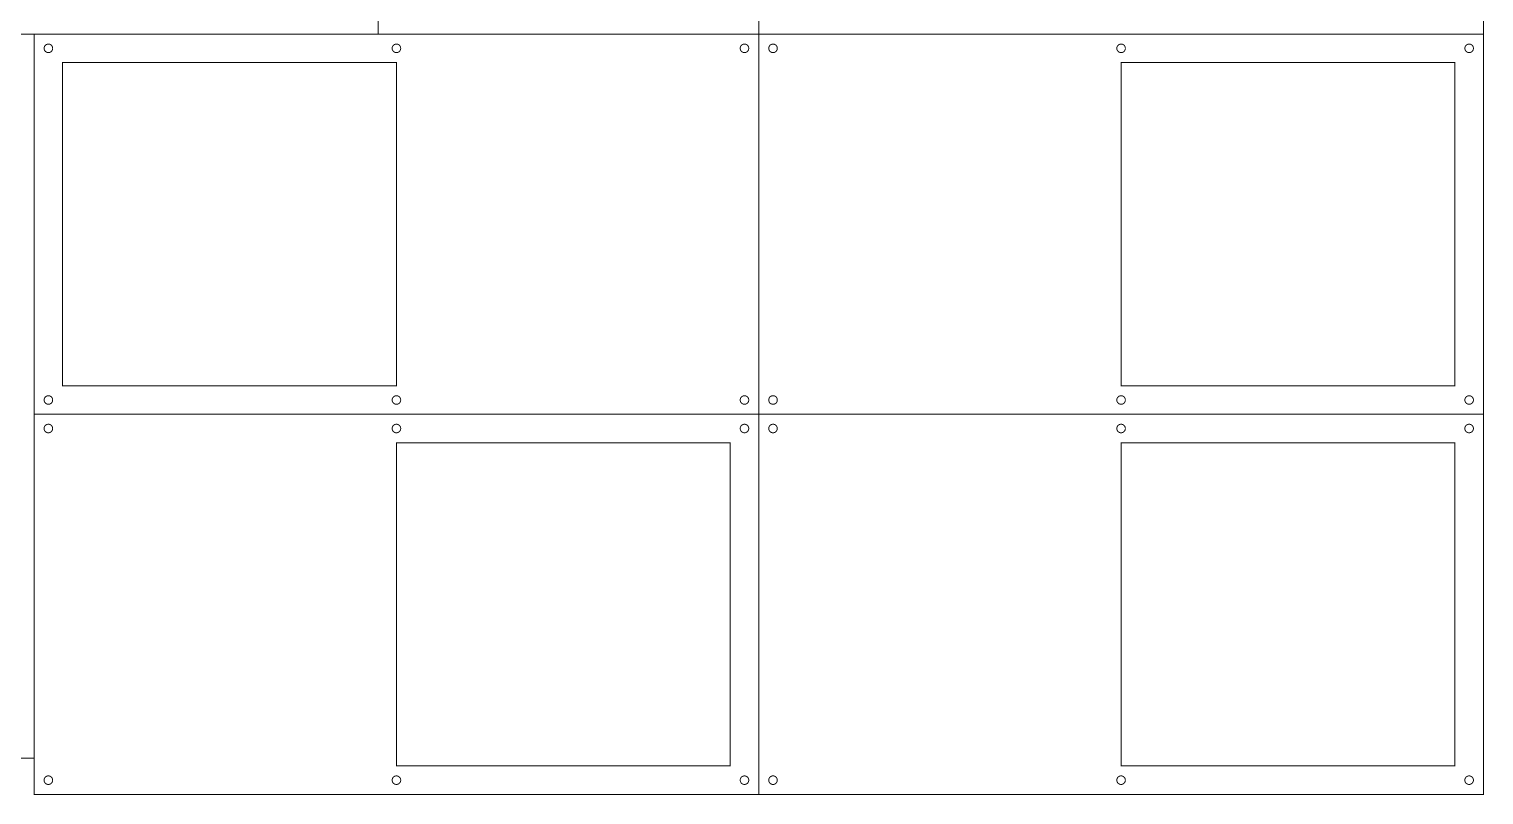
# Model space of a CAD drawing. Extents: x 0 to 896, y 0 to 534.
# Drawn here: x 386 to 896, y 0 to 269 of the extents above; entities that cross this region are included whole.
import ezdxf

# ---------------------------------------------------------------- set-up
doc = ezdxf.new("R2010")
doc.units = 0
doc.layers.get('0').update_dxf_attribs({"linetype": 'CONTINUOUS'})

msp = doc.modelspace()

# ---------------------------------------------------------------- linework, layer by layer
at = {"color": 0, "const_width": 0.35278}
for points in [[(0.17638, 133.537), (0.17638, 0.18669), (254.176, 0.18669), (254.176, 533.588), (508.178, 533.588), (508.178, 266.888)], [(641.528, 533.588), (641.528, 266.888)], [(895.528, 400.237), (895.528, 266.888), (254.176, 266.888)], [(387.526, 133.537), (641.528, 133.537), (641.528, 266.888)], [(895.528, 133.537), (641.528, 133.537), (641.528, 0.18669), (387.526, 0.18669), (387.526, 266.888)], [(641.528, 0.18669), (895.528, 0.18669), (895.528, 266.888)], [(254.176, 12.8867), (387.526, 12.8867)]]:
    msp.add_lwpolyline(points, dxfattribs=at)
at = {"color": 0}
for points, const_width in [([(394.026, 261.888), (394.026, 261.849), (394.019, 261.733), (393.997, 261.585), (393.96, 261.442), (393.91, 261.303), (393.846, 261.172), (393.771, 261.049), (393.685, 260.933), (393.588, 260.826), (393.481, 260.729), (393.365, 260.643), (393.242, 260.568), (393.111, 260.506), (392.974, 260.454), (392.829, 260.418), (392.681, 260.394), (392.565, 260.388), (392.526, 260.388), (392.489, 260.388), (392.374, 260.394), (392.225, 260.418), (392.081, 260.454), (391.943, 260.506), (391.813, 260.568), (391.689, 260.643), (391.572, 260.729), (391.467, 260.826), (391.369, 260.933), (391.283, 261.049), (391.208, 261.172), (391.144, 261.303), (391.094, 261.442), (391.057, 261.585), (391.035, 261.733), (391.026, 261.849), (391.026, 261.888), (391.026, 261.925), (391.035, 262.04), (391.057, 262.189), (391.094, 262.333), (391.144, 262.471), (391.208, 262.603), (391.283, 262.726), (391.369, 262.842), (391.467, 262.947), (391.572, 263.044), (391.689, 263.131), (391.813, 263.206), (391.943, 263.269), (392.081, 263.319), (392.225, 263.357), (392.374, 263.379), (392.489, 263.388), (392.526, 263.388), (392.565, 263.388), (392.681, 263.379), (392.829, 263.357), (392.974, 263.319), (393.111, 263.269), (393.242, 263.206), (393.365, 263.131), (393.481, 263.044), (393.588, 262.947), (393.685, 262.842), (393.771, 262.726), (393.846, 262.603), (393.91, 262.471), (393.96, 262.333), (393.997, 262.189), (394.019, 262.04), (394.026, 261.925), (394.026, 261.888)], 0.33333), ([(516.028, 261.888), (516.028, 261.849), (516.019, 261.733), (515.997, 261.585), (515.96, 261.442), (515.91, 261.303), (515.846, 261.172), (515.771, 261.049), (515.685, 260.933), (515.588, 260.826), (515.482, 260.729), (515.365, 260.643), (515.242, 260.568), (515.111, 260.506), (514.974, 260.454), (514.829, 260.418), (514.681, 260.394), (514.565, 260.388), (514.528, 260.388), (514.489, 260.388), (514.374, 260.394), (514.225, 260.418), (514.081, 260.454), (513.943, 260.506), (513.813, 260.568), (513.689, 260.643), (513.574, 260.729), (513.467, 260.826), (513.369, 260.933), (513.283, 261.049), (513.208, 261.172), (513.144, 261.303), (513.094, 261.442), (513.057, 261.585), (513.035, 261.733), (513.028, 261.849), (513.028, 261.888), (513.028, 261.925), (513.035, 262.04), (513.057, 262.189), (513.094, 262.333), (513.144, 262.471), (513.208, 262.603), (513.283, 262.726), (513.369, 262.842), (513.467, 262.947), (513.574, 263.044), (513.689, 263.131), (513.813, 263.206), (513.943, 263.269), (514.081, 263.319), (514.225, 263.357), (514.374, 263.379), (514.489, 263.388), (514.528, 263.388), (514.565, 263.388), (514.681, 263.379), (514.829, 263.357), (514.974, 263.319), (515.111, 263.269), (515.242, 263.206), (515.365, 263.131), (515.482, 263.044), (515.588, 262.947), (515.685, 262.842), (515.771, 262.726), (515.846, 262.603), (515.91, 262.471), (515.96, 262.333), (515.997, 262.189), (516.019, 262.04), (516.028, 261.925), (516.028, 261.888)], 0.33333), ([(638.028, 261.888), (638.028, 261.849), (638.019, 261.733), (637.997, 261.585), (637.96, 261.442), (637.91, 261.303), (637.846, 261.172), (637.771, 261.049), (637.685, 260.933), (637.588, 260.826), (637.482, 260.729), (637.367, 260.643), (637.242, 260.568), (637.111, 260.506), (636.974, 260.454), (636.829, 260.418), (636.681, 260.394), (636.565, 260.388), (636.528, 260.388), (636.489, 260.388), (636.374, 260.394), (636.225, 260.418), (636.082, 260.454), (635.943, 260.506), (635.813, 260.568), (635.689, 260.643), (635.574, 260.729), (635.467, 260.826), (635.369, 260.933), (635.283, 261.049), (635.208, 261.172), (635.146, 261.303), (635.094, 261.442), (635.058, 261.585), (635.035, 261.733), (635.028, 261.849), (635.028, 261.888), (635.028, 261.925), (635.035, 262.04), (635.058, 262.189), (635.094, 262.333), (635.146, 262.471), (635.208, 262.603), (635.283, 262.726), (635.369, 262.842), (635.467, 262.947), (635.574, 263.044), (635.689, 263.131), (635.813, 263.206), (635.943, 263.269), (636.082, 263.319), (636.225, 263.357), (636.374, 263.379), (636.489, 263.388), (636.528, 263.388), (636.565, 263.388), (636.681, 263.379), (636.829, 263.357), (636.974, 263.319), (637.111, 263.269), (637.242, 263.206), (637.367, 263.131), (637.482, 263.044), (637.588, 262.947), (637.685, 262.842), (637.771, 262.726), (637.846, 262.603), (637.91, 262.471), (637.96, 262.333), (637.997, 262.189), (638.019, 262.04), (638.028, 261.925), (638.028, 261.888)], 0.33333), ([(648.028, 261.888), (648.028, 261.849), (648.019, 261.733), (647.997, 261.585), (647.96, 261.442), (647.91, 261.303), (647.846, 261.172), (647.771, 261.049), (647.685, 260.933), (647.588, 260.826), (647.482, 260.729), (647.367, 260.643), (647.242, 260.568), (647.111, 260.506), (646.974, 260.454), (646.829, 260.418), (646.681, 260.394), (646.565, 260.388), (646.528, 260.388), (646.489, 260.388), (646.374, 260.394), (646.225, 260.418), (646.082, 260.454), (645.943, 260.506), (645.813, 260.568), (645.689, 260.643), (645.574, 260.729), (645.467, 260.826), (645.369, 260.933), (645.283, 261.049), (645.208, 261.172), (645.146, 261.303), (645.094, 261.442), (645.058, 261.585), (645.035, 261.733), (645.028, 261.849), (645.028, 261.888), (645.028, 261.925), (645.035, 262.04), (645.058, 262.189), (645.094, 262.333), (645.146, 262.471), (645.208, 262.603), (645.283, 262.726), (645.369, 262.842), (645.467, 262.947), (645.574, 263.044), (645.689, 263.131), (645.813, 263.206), (645.943, 263.269), (646.082, 263.319), (646.225, 263.357), (646.374, 263.379), (646.489, 263.388), (646.528, 263.388), (646.565, 263.388), (646.681, 263.379), (646.829, 263.357), (646.974, 263.319), (647.111, 263.269), (647.242, 263.206), (647.367, 263.131), (647.482, 263.044), (647.588, 262.947), (647.685, 262.842), (647.771, 262.726), (647.846, 262.603), (647.91, 262.471), (647.96, 262.333), (647.997, 262.189), (648.019, 262.04), (648.028, 261.925), (648.028, 261.888)], 0.33333), ([(770.028, 261.888), (770.028, 261.849), (770.019, 261.733), (769.997, 261.585), (769.96, 261.442), (769.91, 261.303), (769.846, 261.172), (769.771, 261.049), (769.685, 260.933), (769.589, 260.826), (769.482, 260.729), (769.367, 260.643), (769.243, 260.568), (769.111, 260.506), (768.974, 260.454), (768.831, 260.418), (768.681, 260.394), (768.565, 260.388), (768.528, 260.388), (768.489, 260.388), (768.374, 260.394), (768.225, 260.418), (768.082, 260.454), (767.943, 260.506), (767.813, 260.568), (767.689, 260.643), (767.574, 260.729), (767.467, 260.826), (767.369, 260.933), (767.283, 261.049), (767.208, 261.172), (767.146, 261.303), (767.094, 261.442), (767.058, 261.585), (767.035, 261.733), (767.028, 261.849), (767.028, 261.888), (767.028, 261.925), (767.035, 262.04), (767.058, 262.189), (767.094, 262.333), (767.146, 262.471), (767.208, 262.603), (767.283, 262.726), (767.369, 262.842), (767.467, 262.947), (767.574, 263.044), (767.689, 263.131), (767.813, 263.206), (767.943, 263.269), (768.082, 263.319), (768.225, 263.357), (768.374, 263.379), (768.489, 263.388), (768.528, 263.388), (768.565, 263.388), (768.681, 263.379), (768.831, 263.357), (768.974, 263.319), (769.111, 263.269), (769.243, 263.206), (769.367, 263.131), (769.482, 263.044), (769.589, 262.947), (769.685, 262.842), (769.771, 262.726), (769.846, 262.603), (769.91, 262.471), (769.96, 262.333), (769.997, 262.189), (770.019, 262.04), (770.028, 261.925), (770.028, 261.888)], 0.33333), ([(892.028, 261.888), (892.028, 261.849), (892.019, 261.733), (891.997, 261.585), (891.96, 261.442), (891.91, 261.303), (891.847, 261.172), (891.772, 261.049), (891.685, 260.933), (891.589, 260.826), (891.482, 260.729), (891.367, 260.643), (891.243, 260.568), (891.111, 260.506), (890.974, 260.454), (890.831, 260.418), (890.681, 260.394), (890.567, 260.388), (890.528, 260.388), (890.489, 260.388), (890.375, 260.394), (890.225, 260.418), (890.082, 260.454), (889.944, 260.506), (889.813, 260.568), (889.689, 260.643), (889.574, 260.729), (889.467, 260.826), (889.371, 260.933), (889.283, 261.049), (889.208, 261.172), (889.146, 261.303), (889.096, 261.442), (889.058, 261.585), (889.036, 261.733), (889.028, 261.849), (889.028, 261.888), (889.028, 261.925), (889.036, 262.04), (889.058, 262.189), (889.096, 262.333), (889.146, 262.471), (889.208, 262.603), (889.283, 262.726), (889.371, 262.842), (889.467, 262.947), (889.574, 263.044), (889.689, 263.131), (889.813, 263.206), (889.944, 263.269), (890.082, 263.319), (890.225, 263.357), (890.375, 263.379), (890.489, 263.388), (890.528, 263.388), (890.567, 263.388), (890.681, 263.379), (890.831, 263.357), (890.974, 263.319), (891.111, 263.269), (891.243, 263.206), (891.367, 263.131), (891.482, 263.044), (891.589, 262.947), (891.685, 262.842), (891.772, 262.726), (891.847, 262.603), (891.91, 262.471), (891.96, 262.333), (891.997, 262.189), (892.019, 262.04), (892.028, 261.925), (892.028, 261.888)], 0.33333), ([(397.526, 256.888), (514.528, 256.888), (514.528, 143.538), (397.526, 143.538), (397.526, 256.888)], 0.35278), ([(768.528, 256.888), (885.528, 256.888), (885.528, 143.538), (768.528, 143.538), (768.528, 256.888)], 0.35278), ([(394.026, 138.537), (394.026, 138.499), (394.019, 138.384), (393.997, 138.235), (393.96, 138.091), (393.91, 137.953), (393.846, 137.822), (393.771, 137.698), (393.685, 137.583), (393.588, 137.476), (393.481, 137.379), (393.365, 137.293), (393.242, 137.218), (393.111, 137.155), (392.974, 137.104), (392.829, 137.067), (392.681, 137.045), (392.565, 137.037), (392.526, 137.037), (392.489, 137.037), (392.374, 137.045), (392.225, 137.067), (392.081, 137.104), (391.943, 137.155), (391.813, 137.218), (391.689, 137.293), (391.572, 137.379), (391.467, 137.476), (391.369, 137.583), (391.283, 137.698), (391.208, 137.822), (391.144, 137.953), (391.094, 138.091), (391.057, 138.235), (391.035, 138.384), (391.026, 138.499), (391.026, 138.537), (391.026, 138.575), (391.035, 138.69), (391.057, 138.839), (391.094, 138.983), (391.144, 139.121), (391.208, 139.251), (391.283, 139.375), (391.369, 139.492), (391.467, 139.597), (391.572, 139.694), (391.689, 139.781), (391.813, 139.856), (391.943, 139.919), (392.081, 139.969), (392.225, 140.007), (392.374, 140.029), (392.489, 140.038), (392.526, 140.038), (392.565, 140.038), (392.681, 140.029), (392.829, 140.007), (392.974, 139.969), (393.111, 139.919), (393.242, 139.856), (393.365, 139.781), (393.481, 139.694), (393.588, 139.597), (393.685, 139.492), (393.771, 139.375), (393.846, 139.251), (393.91, 139.121), (393.96, 138.983), (393.997, 138.839), (394.019, 138.69), (394.026, 138.575), (394.026, 138.537)], 0.33333), ([(516.028, 138.537), (516.028, 138.499), (516.019, 138.384), (515.997, 138.235), (515.96, 138.091), (515.91, 137.953), (515.846, 137.822), (515.771, 137.698), (515.685, 137.583), (515.588, 137.476), (515.482, 137.379), (515.365, 137.293), (515.242, 137.218), (515.111, 137.155), (514.974, 137.104), (514.829, 137.067), (514.681, 137.045), (514.565, 137.037), (514.528, 137.037), (514.489, 137.037), (514.374, 137.045), (514.225, 137.067), (514.081, 137.104), (513.943, 137.155), (513.813, 137.218), (513.689, 137.293), (513.574, 137.379), (513.467, 137.476), (513.369, 137.583), (513.283, 137.698), (513.208, 137.822), (513.144, 137.953), (513.094, 138.091), (513.057, 138.235), (513.035, 138.384), (513.028, 138.499), (513.028, 138.537), (513.028, 138.575), (513.035, 138.69), (513.057, 138.839), (513.094, 138.983), (513.144, 139.121), (513.208, 139.251), (513.283, 139.375), (513.369, 139.492), (513.467, 139.597), (513.574, 139.694), (513.689, 139.781), (513.813, 139.856), (513.943, 139.919), (514.081, 139.969), (514.225, 140.007), (514.374, 140.029), (514.489, 140.038), (514.528, 140.038), (514.565, 140.038), (514.681, 140.029), (514.829, 140.007), (514.974, 139.969), (515.111, 139.919), (515.242, 139.856), (515.365, 139.781), (515.482, 139.694), (515.588, 139.597), (515.685, 139.492), (515.771, 139.375), (515.846, 139.251), (515.91, 139.121), (515.96, 138.983), (515.997, 138.839), (516.019, 138.69), (516.028, 138.575), (516.028, 138.537)], 0.33333), ([(638.028, 138.537), (638.028, 138.499), (638.019, 138.384), (637.997, 138.235), (637.96, 138.091), (637.91, 137.953), (637.846, 137.822), (637.771, 137.698), (637.685, 137.583), (637.588, 137.476), (637.482, 137.379), (637.367, 137.293), (637.242, 137.218), (637.111, 137.155), (636.974, 137.104), (636.829, 137.067), (636.681, 137.045), (636.565, 137.037), (636.528, 137.037), (636.489, 137.037), (636.374, 137.045), (636.225, 137.067), (636.082, 137.104), (635.943, 137.155), (635.813, 137.218), (635.689, 137.293), (635.574, 137.379), (635.467, 137.476), (635.369, 137.583), (635.283, 137.698), (635.208, 137.822), (635.146, 137.953), (635.094, 138.091), (635.058, 138.235), (635.035, 138.384), (635.028, 138.499), (635.028, 138.537), (635.028, 138.575), (635.035, 138.69), (635.058, 138.839), (635.094, 138.983), (635.146, 139.121), (635.208, 139.251), (635.283, 139.375), (635.369, 139.492), (635.467, 139.597), (635.574, 139.694), (635.689, 139.781), (635.813, 139.856), (635.943, 139.919), (636.082, 139.969), (636.225, 140.007), (636.374, 140.029), (636.489, 140.038), (636.528, 140.038), (636.565, 140.038), (636.681, 140.029), (636.829, 140.007), (636.974, 139.969), (637.111, 139.919), (637.242, 139.856), (637.367, 139.781), (637.482, 139.694), (637.588, 139.597), (637.685, 139.492), (637.771, 139.375), (637.846, 139.251), (637.91, 139.121), (637.96, 138.983), (637.997, 138.839), (638.019, 138.69), (638.028, 138.575), (638.028, 138.537)], 0.33333), ([(648.028, 138.537), (648.028, 138.499), (648.019, 138.384), (647.997, 138.235), (647.96, 138.091), (647.91, 137.953), (647.846, 137.822), (647.771, 137.698), (647.685, 137.583), (647.588, 137.476), (647.482, 137.379), (647.367, 137.293), (647.242, 137.218), (647.111, 137.155), (646.974, 137.104), (646.829, 137.067), (646.681, 137.045), (646.565, 137.037), (646.528, 137.037), (646.489, 137.037), (646.374, 137.045), (646.225, 137.067), (646.082, 137.104), (645.943, 137.155), (645.813, 137.218), (645.689, 137.293), (645.574, 137.379), (645.467, 137.476), (645.369, 137.583), (645.283, 137.698), (645.208, 137.822), (645.146, 137.953), (645.094, 138.091), (645.058, 138.235), (645.035, 138.384), (645.028, 138.499), (645.028, 138.537), (645.028, 138.575), (645.035, 138.69), (645.058, 138.839), (645.094, 138.983), (645.146, 139.121), (645.208, 139.251), (645.283, 139.375), (645.369, 139.492), (645.467, 139.597), (645.574, 139.694), (645.689, 139.781), (645.813, 139.856), (645.943, 139.919), (646.082, 139.969), (646.225, 140.007), (646.374, 140.029), (646.489, 140.038), (646.528, 140.038), (646.565, 140.038), (646.681, 140.029), (646.829, 140.007), (646.974, 139.969), (647.111, 139.919), (647.242, 139.856), (647.367, 139.781), (647.482, 139.694), (647.588, 139.597), (647.685, 139.492), (647.771, 139.375), (647.846, 139.251), (647.91, 139.121), (647.96, 138.983), (647.997, 138.839), (648.019, 138.69), (648.028, 138.575), (648.028, 138.537)], 0.33333), ([(770.028, 138.537), (770.028, 138.499), (770.019, 138.384), (769.997, 138.235), (769.96, 138.091), (769.91, 137.953), (769.846, 137.822), (769.771, 137.698), (769.685, 137.583), (769.589, 137.476), (769.482, 137.379), (769.367, 137.293), (769.243, 137.218), (769.111, 137.155), (768.974, 137.104), (768.831, 137.067), (768.681, 137.045), (768.565, 137.037), (768.528, 137.037), (768.489, 137.037), (768.374, 137.045), (768.225, 137.067), (768.082, 137.104), (767.943, 137.155), (767.813, 137.218), (767.689, 137.293), (767.574, 137.379), (767.467, 137.476), (767.369, 137.583), (767.283, 137.698), (767.208, 137.822), (767.146, 137.953), (767.094, 138.091), (767.058, 138.235), (767.035, 138.384), (767.028, 138.499), (767.028, 138.537), (767.028, 138.575), (767.035, 138.69), (767.058, 138.839), (767.094, 138.983), (767.146, 139.121), (767.208, 139.251), (767.283, 139.375), (767.369, 139.492), (767.467, 139.597), (767.574, 139.694), (767.689, 139.781), (767.813, 139.856), (767.943, 139.919), (768.082, 139.969), (768.225, 140.007), (768.374, 140.029), (768.489, 140.038), (768.528, 140.038), (768.565, 140.038), (768.681, 140.029), (768.831, 140.007), (768.974, 139.969), (769.111, 139.919), (769.243, 139.856), (769.367, 139.781), (769.482, 139.694), (769.589, 139.597), (769.685, 139.492), (769.771, 139.375), (769.846, 139.251), (769.91, 139.121), (769.96, 138.983), (769.997, 138.839), (770.019, 138.69), (770.028, 138.575), (770.028, 138.537)], 0.33333), ([(892.028, 138.537), (892.028, 138.499), (892.019, 138.384), (891.997, 138.235), (891.96, 138.091), (891.91, 137.953), (891.847, 137.822), (891.772, 137.698), (891.685, 137.583), (891.589, 137.476), (891.482, 137.379), (891.367, 137.293), (891.243, 137.218), (891.111, 137.155), (890.974, 137.104), (890.831, 137.067), (890.681, 137.045), (890.567, 137.037), (890.528, 137.037), (890.489, 137.037), (890.375, 137.045), (890.225, 137.067), (890.082, 137.104), (889.944, 137.155), (889.813, 137.218), (889.689, 137.293), (889.574, 137.379), (889.467, 137.476), (889.371, 137.583), (889.283, 137.698), (889.208, 137.822), (889.146, 137.953), (889.096, 138.091), (889.058, 138.235), (889.036, 138.384), (889.028, 138.499), (889.028, 138.537), (889.028, 138.575), (889.036, 138.69), (889.058, 138.839), (889.096, 138.983), (889.146, 139.121), (889.208, 139.251), (889.283, 139.375), (889.371, 139.492), (889.467, 139.597), (889.574, 139.694), (889.689, 139.781), (889.813, 139.856), (889.944, 139.919), (890.082, 139.969), (890.225, 140.007), (890.375, 140.029), (890.489, 140.038), (890.528, 140.038), (890.567, 140.038), (890.681, 140.029), (890.831, 140.007), (890.974, 139.969), (891.111, 139.919), (891.243, 139.856), (891.367, 139.781), (891.482, 139.694), (891.589, 139.597), (891.685, 139.492), (891.772, 139.375), (891.847, 139.251), (891.91, 139.121), (891.96, 138.983), (891.997, 138.839), (892.019, 138.69), (892.028, 138.575), (892.028, 138.537)], 0.33333), ([(394.026, 128.537), (394.026, 128.498), (394.019, 128.383), (393.997, 128.235), (393.96, 128.091), (393.91, 127.953), (393.846, 127.822), (393.771, 127.698), (393.685, 127.583), (393.588, 127.476), (393.481, 127.379), (393.365, 127.293), (393.242, 127.218), (393.111, 127.155), (392.974, 127.104), (392.829, 127.067), (392.681, 127.045), (392.565, 127.037), (392.526, 127.037), (392.489, 127.037), (392.374, 127.045), (392.225, 127.067), (392.081, 127.104), (391.943, 127.155), (391.813, 127.218), (391.689, 127.293), (391.572, 127.379), (391.467, 127.476), (391.369, 127.583), (391.283, 127.698), (391.208, 127.822), (391.144, 127.953), (391.094, 128.091), (391.057, 128.235), (391.035, 128.383), (391.026, 128.498), (391.026, 128.537), (391.026, 128.575), (391.035, 128.69), (391.057, 128.839), (391.094, 128.983), (391.144, 129.121), (391.208, 129.252), (391.283, 129.376), (391.369, 129.491), (391.467, 129.597), (391.572, 129.694), (391.689, 129.781), (391.813, 129.856), (391.943, 129.919), (392.081, 129.969), (392.225, 130.006), (392.374, 130.029), (392.489, 130.037), (392.526, 130.037), (392.565, 130.037), (392.681, 130.029), (392.829, 130.006), (392.974, 129.969), (393.111, 129.919), (393.242, 129.856), (393.365, 129.781), (393.481, 129.694), (393.588, 129.597), (393.685, 129.491), (393.771, 129.376), (393.846, 129.252), (393.91, 129.121), (393.96, 128.983), (393.997, 128.839), (394.019, 128.69), (394.026, 128.575), (394.026, 128.537)], 0.33333), ([(516.028, 128.537), (516.028, 128.498), (516.019, 128.383), (515.997, 128.235), (515.96, 128.091), (515.91, 127.953), (515.846, 127.822), (515.771, 127.698), (515.685, 127.583), (515.588, 127.476), (515.482, 127.379), (515.365, 127.293), (515.242, 127.218), (515.111, 127.155), (514.974, 127.104), (514.829, 127.067), (514.681, 127.045), (514.565, 127.037), (514.528, 127.037), (514.489, 127.037), (514.374, 127.045), (514.225, 127.067), (514.081, 127.104), (513.943, 127.155), (513.813, 127.218), (513.689, 127.293), (513.574, 127.379), (513.467, 127.476), (513.369, 127.583), (513.283, 127.698), (513.208, 127.822), (513.144, 127.953), (513.094, 128.091), (513.057, 128.235), (513.035, 128.383), (513.028, 128.498), (513.028, 128.537), (513.028, 128.575), (513.035, 128.69), (513.057, 128.839), (513.094, 128.983), (513.144, 129.121), (513.208, 129.252), (513.283, 129.376), (513.369, 129.491), (513.467, 129.597), (513.574, 129.694), (513.689, 129.781), (513.813, 129.856), (513.943, 129.919), (514.081, 129.969), (514.225, 130.006), (514.374, 130.029), (514.489, 130.037), (514.528, 130.037), (514.565, 130.037), (514.681, 130.029), (514.829, 130.006), (514.974, 129.969), (515.111, 129.919), (515.242, 129.856), (515.365, 129.781), (515.482, 129.694), (515.588, 129.597), (515.685, 129.491), (515.771, 129.376), (515.846, 129.252), (515.91, 129.121), (515.96, 128.983), (515.997, 128.839), (516.019, 128.69), (516.028, 128.575), (516.028, 128.537)], 0.33333), ([(638.028, 128.537), (638.028, 128.498), (638.019, 128.383), (637.997, 128.235), (637.96, 128.091), (637.91, 127.953), (637.846, 127.822), (637.771, 127.698), (637.685, 127.583), (637.588, 127.476), (637.482, 127.379), (637.367, 127.293), (637.242, 127.218), (637.111, 127.155), (636.974, 127.104), (636.829, 127.067), (636.681, 127.045), (636.565, 127.037), (636.528, 127.037), (636.489, 127.037), (636.374, 127.045), (636.225, 127.067), (636.082, 127.104), (635.943, 127.155), (635.813, 127.218), (635.689, 127.293), (635.574, 127.379), (635.467, 127.476), (635.369, 127.583), (635.283, 127.698), (635.208, 127.822), (635.146, 127.953), (635.094, 128.091), (635.058, 128.235), (635.035, 128.383), (635.028, 128.498), (635.028, 128.537), (635.028, 128.575), (635.035, 128.69), (635.058, 128.839), (635.094, 128.983), (635.146, 129.121), (635.208, 129.252), (635.283, 129.376), (635.369, 129.491), (635.467, 129.597), (635.574, 129.694), (635.689, 129.781), (635.813, 129.856), (635.943, 129.919), (636.082, 129.969), (636.225, 130.006), (636.374, 130.029), (636.489, 130.037), (636.528, 130.037), (636.565, 130.037), (636.681, 130.029), (636.829, 130.006), (636.974, 129.969), (637.111, 129.919), (637.242, 129.856), (637.367, 129.781), (637.482, 129.694), (637.588, 129.597), (637.685, 129.491), (637.771, 129.376), (637.846, 129.252), (637.91, 129.121), (637.96, 128.983), (637.997, 128.839), (638.019, 128.69), (638.028, 128.575), (638.028, 128.537)], 0.33333), ([(648.028, 128.537), (648.028, 128.498), (648.019, 128.383), (647.997, 128.235), (647.96, 128.091), (647.91, 127.953), (647.846, 127.822), (647.771, 127.698), (647.685, 127.583), (647.588, 127.476), (647.482, 127.379), (647.367, 127.293), (647.242, 127.218), (647.111, 127.155), (646.974, 127.104), (646.829, 127.067), (646.681, 127.045), (646.565, 127.037), (646.528, 127.037), (646.489, 127.037), (646.374, 127.045), (646.225, 127.067), (646.082, 127.104), (645.943, 127.155), (645.813, 127.218), (645.689, 127.293), (645.574, 127.379), (645.467, 127.476), (645.369, 127.583), (645.283, 127.698), (645.208, 127.822), (645.146, 127.953), (645.094, 128.091), (645.058, 128.235), (645.035, 128.383), (645.028, 128.498), (645.028, 128.537), (645.028, 128.575), (645.035, 128.69), (645.058, 128.839), (645.094, 128.983), (645.146, 129.121), (645.208, 129.252), (645.283, 129.376), (645.369, 129.491), (645.467, 129.597), (645.574, 129.694), (645.689, 129.781), (645.813, 129.856), (645.943, 129.919), (646.082, 129.969), (646.225, 130.006), (646.374, 130.029), (646.489, 130.037), (646.528, 130.037), (646.565, 130.037), (646.681, 130.029), (646.829, 130.006), (646.974, 129.969), (647.111, 129.919), (647.242, 129.856), (647.367, 129.781), (647.482, 129.694), (647.588, 129.597), (647.685, 129.491), (647.771, 129.376), (647.846, 129.252), (647.91, 129.121), (647.96, 128.983), (647.997, 128.839), (648.019, 128.69), (648.028, 128.575), (648.028, 128.537)], 0.33333), ([(770.028, 128.537), (770.028, 128.498), (770.019, 128.383), (769.997, 128.235), (769.96, 128.091), (769.91, 127.953), (769.846, 127.822), (769.771, 127.698), (769.685, 127.583), (769.589, 127.476), (769.482, 127.379), (769.367, 127.293), (769.243, 127.218), (769.111, 127.155), (768.974, 127.104), (768.831, 127.067), (768.681, 127.045), (768.565, 127.037), (768.528, 127.037), (768.489, 127.037), (768.374, 127.045), (768.225, 127.067), (768.082, 127.104), (767.943, 127.155), (767.813, 127.218), (767.689, 127.293), (767.574, 127.379), (767.467, 127.476), (767.369, 127.583), (767.283, 127.698), (767.208, 127.822), (767.146, 127.953), (767.094, 128.091), (767.058, 128.235), (767.035, 128.383), (767.028, 128.498), (767.028, 128.537), (767.028, 128.575), (767.035, 128.69), (767.058, 128.839), (767.094, 128.983), (767.146, 129.121), (767.208, 129.252), (767.283, 129.376), (767.369, 129.491), (767.467, 129.597), (767.574, 129.694), (767.689, 129.781), (767.813, 129.856), (767.943, 129.919), (768.082, 129.969), (768.225, 130.006), (768.374, 130.029), (768.489, 130.037), (768.528, 130.037), (768.565, 130.037), (768.681, 130.029), (768.831, 130.006), (768.974, 129.969), (769.111, 129.919), (769.243, 129.856), (769.367, 129.781), (769.482, 129.694), (769.589, 129.597), (769.685, 129.491), (769.771, 129.376), (769.846, 129.252), (769.91, 129.121), (769.96, 128.983), (769.997, 128.839), (770.019, 128.69), (770.028, 128.575), (770.028, 128.537)], 0.33333), ([(892.028, 128.537), (892.028, 128.498), (892.019, 128.383), (891.997, 128.235), (891.96, 128.091), (891.91, 127.953), (891.847, 127.822), (891.772, 127.698), (891.685, 127.583), (891.589, 127.476), (891.482, 127.379), (891.367, 127.293), (891.243, 127.218), (891.111, 127.155), (890.974, 127.104), (890.831, 127.067), (890.681, 127.045), (890.567, 127.037), (890.528, 127.037), (890.489, 127.037), (890.375, 127.045), (890.225, 127.067), (890.082, 127.104), (889.944, 127.155), (889.813, 127.218), (889.689, 127.293), (889.574, 127.379), (889.467, 127.476), (889.371, 127.583), (889.283, 127.698), (889.208, 127.822), (889.146, 127.953), (889.096, 128.091), (889.058, 128.235), (889.036, 128.383), (889.028, 128.498), (889.028, 128.537), (889.028, 128.575), (889.036, 128.69), (889.058, 128.839), (889.096, 128.983), (889.146, 129.121), (889.208, 129.252), (889.283, 129.376), (889.371, 129.491), (889.467, 129.597), (889.574, 129.694), (889.689, 129.781), (889.813, 129.856), (889.944, 129.919), (890.082, 129.969), (890.225, 130.006), (890.375, 130.029), (890.489, 130.037), (890.528, 130.037), (890.567, 130.037), (890.681, 130.029), (890.831, 130.006), (890.974, 129.969), (891.111, 129.919), (891.243, 129.856), (891.367, 129.781), (891.482, 129.694), (891.589, 129.597), (891.685, 129.491), (891.772, 129.376), (891.847, 129.252), (891.91, 129.121), (891.96, 128.983), (891.997, 128.839), (892.019, 128.69), (892.028, 128.575), (892.028, 128.537)], 0.33333), ([(514.528, 123.537), (631.528, 123.537), (631.528, 10.1867), (514.528, 10.1867), (514.528, 123.537)], 0.35278), ([(768.528, 123.537), (885.528, 123.537), (885.528, 10.1867), (768.528, 10.1867), (768.528, 123.537)], 0.35278), ([(394.026, 5.18668), (394.026, 5.14839), (394.019, 5.03336), (393.997, 4.88439), (393.96, 4.74067), (393.91, 4.60281), (393.846, 4.47174), (393.771, 4.34804), (393.685, 4.23258), (393.588, 4.12603), (393.481, 4.02924), (393.365, 3.94287), (393.242, 3.86774), (393.111, 3.80458), (392.974, 3.75412), (392.829, 3.71718), (392.681, 3.69444), (392.565, 3.68668), (392.526, 3.68668), (392.489, 3.68668), (392.374, 3.69444), (392.225, 3.71718), (392.081, 3.75412), (391.943, 3.80458), (391.813, 3.86774), (391.689, 3.94287), (391.572, 4.02924), (391.467, 4.12603), (391.369, 4.23258), (391.283, 4.34804), (391.208, 4.47174), (391.144, 4.60281), (391.094, 4.74067), (391.057, 4.88439), (391.035, 5.03336), (391.026, 5.14839), (391.026, 5.18668), (391.026, 5.22504), (391.035, 5.34006), (391.057, 5.48899), (391.094, 5.63276), (391.144, 5.77056), (391.208, 5.90169), (391.283, 6.02539), (391.369, 6.14085), (391.467, 6.24735), (391.572, 6.34418), (391.689, 6.43056), (391.813, 6.50564), (391.943, 6.56885), (392.081, 6.61925), (392.225, 6.65625), (392.374, 6.67899), (392.489, 6.68668), (392.526, 6.68668), (392.565, 6.68668), (392.681, 6.67899), (392.829, 6.65625), (392.974, 6.61925), (393.111, 6.56885), (393.242, 6.50564), (393.365, 6.43056), (393.481, 6.34418), (393.588, 6.24735), (393.685, 6.14085), (393.771, 6.02539), (393.846, 5.90169), (393.91, 5.77056), (393.96, 5.63276), (393.997, 5.48899), (394.019, 5.34006), (394.026, 5.22504), (394.026, 5.18668)], 0.33333), ([(516.028, 5.18668), (516.028, 5.14839), (516.019, 5.03336), (515.997, 4.88439), (515.96, 4.74067), (515.91, 4.60281), (515.846, 4.47174), (515.771, 4.34804), (515.685, 4.23258), (515.588, 4.12603), (515.482, 4.02924), (515.365, 3.94287), (515.242, 3.86774), (515.111, 3.80458), (514.974, 3.75412), (514.829, 3.71718), (514.681, 3.69444), (514.565, 3.68668), (514.528, 3.68668), (514.489, 3.68668), (514.374, 3.69444), (514.225, 3.71718), (514.081, 3.75412), (513.943, 3.80458), (513.813, 3.86774), (513.689, 3.94287), (513.574, 4.02924), (513.467, 4.12603), (513.369, 4.23258), (513.283, 4.34804), (513.208, 4.47174), (513.144, 4.60281), (513.094, 4.74067), (513.057, 4.88439), (513.035, 5.03336), (513.028, 5.14839), (513.028, 5.18668), (513.028, 5.22504), (513.035, 5.34006), (513.057, 5.48899), (513.094, 5.63276), (513.144, 5.77056), (513.208, 5.90169), (513.283, 6.02539), (513.369, 6.14085), (513.467, 6.24735), (513.574, 6.34418), (513.689, 6.43056), (513.813, 6.50564), (513.943, 6.56885), (514.081, 6.61925), (514.225, 6.65625), (514.374, 6.67899), (514.489, 6.68668), (514.528, 6.68668), (514.565, 6.68668), (514.681, 6.67899), (514.829, 6.65625), (514.974, 6.61925), (515.111, 6.56885), (515.242, 6.50564), (515.365, 6.43056), (515.482, 6.34418), (515.588, 6.24735), (515.685, 6.14085), (515.771, 6.02539), (515.846, 5.90169), (515.91, 5.77056), (515.96, 5.63276), (515.997, 5.48899), (516.019, 5.34006), (516.028, 5.22504), (516.028, 5.18668)], 0.33333), ([(638.028, 5.18668), (638.028, 5.14839), (638.019, 5.03336), (637.997, 4.88439), (637.96, 4.74067), (637.91, 4.60281), (637.846, 4.47174), (637.771, 4.34804), (637.685, 4.23258), (637.588, 4.12603), (637.482, 4.02924), (637.367, 3.94287), (637.242, 3.86774), (637.111, 3.80458), (636.974, 3.75412), (636.829, 3.71718), (636.681, 3.69444), (636.565, 3.68668), (636.528, 3.68668), (636.489, 3.68668), (636.374, 3.69444), (636.225, 3.71718), (636.082, 3.75412), (635.943, 3.80458), (635.813, 3.86774), (635.689, 3.94287), (635.574, 4.02924), (635.467, 4.12603), (635.369, 4.23258), (635.283, 4.34804), (635.208, 4.47174), (635.146, 4.60281), (635.094, 4.74067), (635.058, 4.88439), (635.035, 5.03336), (635.028, 5.14839), (635.028, 5.18668), (635.028, 5.22504), (635.035, 5.34006), (635.058, 5.48899), (635.094, 5.63276), (635.146, 5.77056), (635.208, 5.90169), (635.283, 6.02539), (635.369, 6.14085), (635.467, 6.24735), (635.574, 6.34418), (635.689, 6.43056), (635.813, 6.50564), (635.943, 6.56885), (636.082, 6.61925), (636.225, 6.65625), (636.374, 6.67899), (636.489, 6.68668), (636.528, 6.68668), (636.565, 6.68668), (636.681, 6.67899), (636.829, 6.65625), (636.974, 6.61925), (637.111, 6.56885), (637.242, 6.50564), (637.367, 6.43056), (637.482, 6.34418), (637.588, 6.24735), (637.685, 6.14085), (637.771, 6.02539), (637.846, 5.90169), (637.91, 5.77056), (637.96, 5.63276), (637.997, 5.48899), (638.019, 5.34006), (638.028, 5.22504), (638.028, 5.18668)], 0.33333), ([(648.028, 5.18668), (648.028, 5.14839), (648.019, 5.03336), (647.997, 4.88439), (647.96, 4.74067), (647.91, 4.60281), (647.846, 4.47174), (647.771, 4.34804), (647.685, 4.23258), (647.588, 4.12603), (647.482, 4.02924), (647.367, 3.94287), (647.242, 3.86774), (647.111, 3.80458), (646.974, 3.75412), (646.829, 3.71718), (646.681, 3.69444), (646.565, 3.68668), (646.528, 3.68668), (646.489, 3.68668), (646.374, 3.69444), (646.225, 3.71718), (646.082, 3.75412), (645.943, 3.80458), (645.813, 3.86774), (645.689, 3.94287), (645.574, 4.02924), (645.467, 4.12603), (645.369, 4.23258), (645.283, 4.34804), (645.208, 4.47174), (645.146, 4.60281), (645.094, 4.74067), (645.058, 4.88439), (645.035, 5.03336), (645.028, 5.14839), (645.028, 5.18668), (645.028, 5.22504), (645.035, 5.34006), (645.058, 5.48899), (645.094, 5.63276), (645.146, 5.77056), (645.208, 5.90169), (645.283, 6.02539), (645.369, 6.14085), (645.467, 6.24735), (645.574, 6.34418), (645.689, 6.43056), (645.813, 6.50564), (645.943, 6.56885), (646.082, 6.61925), (646.225, 6.65625), (646.374, 6.67899), (646.489, 6.68668), (646.528, 6.68668), (646.565, 6.68668), (646.681, 6.67899), (646.829, 6.65625), (646.974, 6.61925), (647.111, 6.56885), (647.242, 6.50564), (647.367, 6.43056), (647.482, 6.34418), (647.588, 6.24735), (647.685, 6.14085), (647.771, 6.02539), (647.846, 5.90169), (647.91, 5.77056), (647.96, 5.63276), (647.997, 5.48899), (648.019, 5.34006), (648.028, 5.22504), (648.028, 5.18668)], 0.33333), ([(770.028, 5.18668), (770.028, 5.14839), (770.019, 5.03336), (769.997, 4.88439), (769.96, 4.74067), (769.91, 4.60281), (769.846, 4.47174), (769.771, 4.34804), (769.685, 4.23258), (769.589, 4.12603), (769.482, 4.02924), (769.367, 3.94287), (769.243, 3.86774), (769.111, 3.80458), (768.974, 3.75412), (768.831, 3.71718), (768.681, 3.69444), (768.565, 3.68668), (768.528, 3.68668), (768.489, 3.68668), (768.374, 3.69444), (768.225, 3.71718), (768.082, 3.75412), (767.943, 3.80458), (767.813, 3.86774), (767.689, 3.94287), (767.574, 4.02924), (767.467, 4.12603), (767.369, 4.23258), (767.283, 4.34804), (767.208, 4.47174), (767.146, 4.60281), (767.094, 4.74067), (767.058, 4.88439), (767.035, 5.03336), (767.028, 5.14839), (767.028, 5.18668), (767.028, 5.22504), (767.035, 5.34006), (767.058, 5.48899), (767.094, 5.63276), (767.146, 5.77056), (767.208, 5.90169), (767.283, 6.02539), (767.369, 6.14085), (767.467, 6.24735), (767.574, 6.34418), (767.689, 6.43056), (767.813, 6.50564), (767.943, 6.56885), (768.082, 6.61925), (768.225, 6.65625), (768.374, 6.67899), (768.489, 6.68668), (768.528, 6.68668), (768.565, 6.68668), (768.681, 6.67899), (768.831, 6.65625), (768.974, 6.61925), (769.111, 6.56885), (769.243, 6.50564), (769.367, 6.43056), (769.482, 6.34418), (769.589, 6.24735), (769.685, 6.14085), (769.771, 6.02539), (769.846, 5.90169), (769.91, 5.77056), (769.96, 5.63276), (769.997, 5.48899), (770.019, 5.34006), (770.028, 5.22504), (770.028, 5.18668)], 0.33333), ([(892.028, 5.18668), (892.028, 5.14839), (892.019, 5.03336), (891.997, 4.88439), (891.96, 4.74067), (891.91, 4.60281), (891.847, 4.47174), (891.772, 4.34804), (891.685, 4.23258), (891.589, 4.12603), (891.482, 4.02924), (891.367, 3.94287), (891.243, 3.86774), (891.111, 3.80458), (890.974, 3.75412), (890.831, 3.71718), (890.681, 3.69444), (890.567, 3.68668), (890.528, 3.68668), (890.489, 3.68668), (890.375, 3.69444), (890.225, 3.71718), (890.082, 3.75412), (889.944, 3.80458), (889.813, 3.86774), (889.689, 3.94287), (889.574, 4.02924), (889.467, 4.12603), (889.371, 4.23258), (889.283, 4.34804), (889.208, 4.47174), (889.146, 4.60281), (889.096, 4.74067), (889.058, 4.88439), (889.036, 5.03336), (889.028, 5.14839), (889.028, 5.18668), (889.028, 5.22504), (889.036, 5.34006), (889.058, 5.48899), (889.096, 5.63276), (889.146, 5.77056), (889.208, 5.90169), (889.283, 6.02539), (889.371, 6.14085), (889.467, 6.24735), (889.574, 6.34418), (889.689, 6.43056), (889.813, 6.50564), (889.944, 6.56885), (890.082, 6.61925), (890.225, 6.65625), (890.375, 6.67899), (890.489, 6.68668), (890.528, 6.68668), (890.567, 6.68668), (890.681, 6.67899), (890.831, 6.65625), (890.974, 6.61925), (891.111, 6.56885), (891.243, 6.50564), (891.367, 6.43056), (891.482, 6.34418), (891.589, 6.24735), (891.685, 6.14085), (891.772, 6.02539), (891.847, 5.90169), (891.91, 5.77056), (891.96, 5.63276), (891.997, 5.48899), (892.019, 5.34006), (892.028, 5.22504), (892.028, 5.18668)], 0.33333)]:
    msp.add_lwpolyline(points, close=True, dxfattribs=dict(at, const_width=const_width))

doc.saveas('drawing.dxf')
